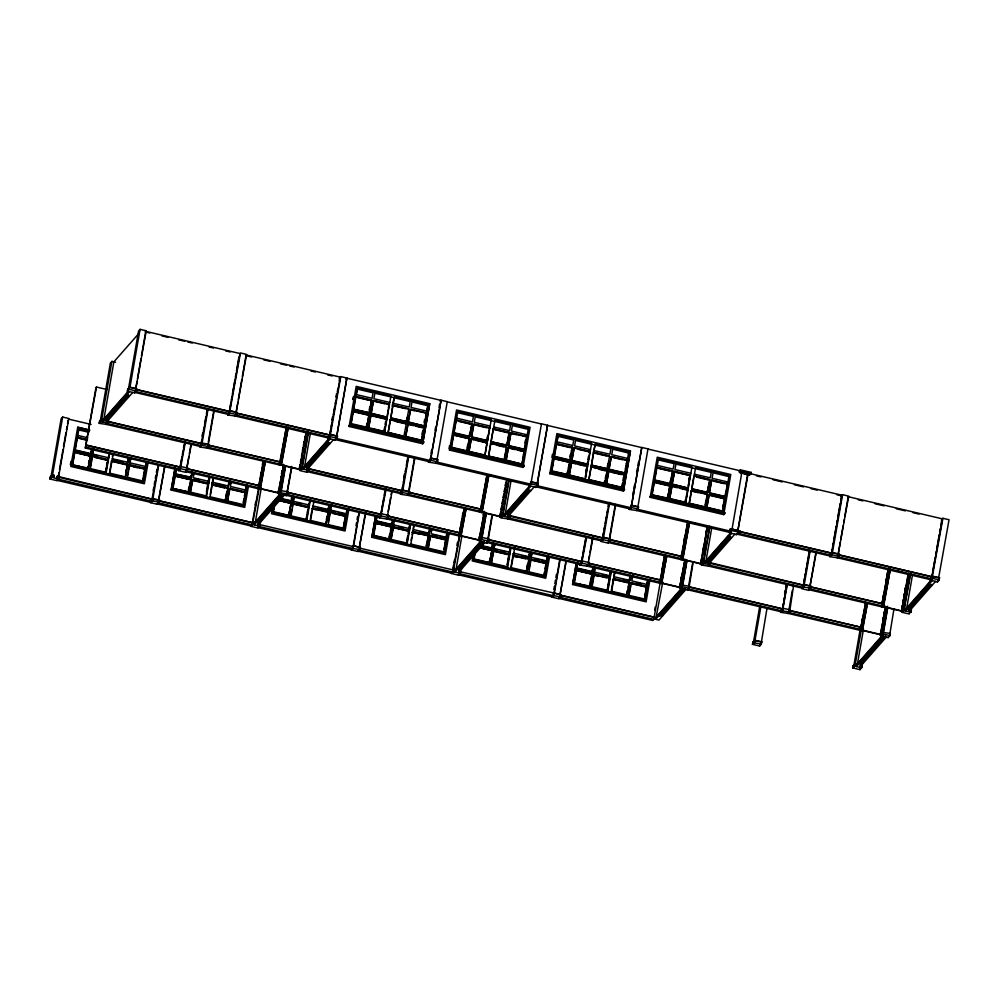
<?xml version="1.0" encoding="UTF-8"?>
<svg xmlns="http://www.w3.org/2000/svg" width="999" height="999" viewBox="0 0 999 999"><rect width="100%" height="100%" fill="white"/><g stroke="black" fill="none" stroke-linecap="round" stroke-linejoin="round"><path stroke-width="1.5" d="M57.143 480.032L57.193 480.719L49.95 479.008L50.325 476.885L51.349 476.461L50.325 476.885M49.95 479.008L50.812 476.323M50.999 476.86L61.139 418.756L62.65 417.045L68.806 418.494L58.292 478.721L56.931 480.294L151.124 502.46L152.497 500.886L158.729 465.122M50.437 478.459L52.098 474.862L54.096 475.337C51.449 478.359 58.591 480.032 57.355 476.098L59.341 476.573L58.978 478.696L58.479 479.245L59.341 476.573L57.218 476.248L56.843 478.371M62.65 417.045L52.51 475.137L51.236 477.547L52.098 474.862L54.096 475.337M53.584 477.609L53.958 475.487M58.454 475.624L58.991 472.564M59.515 469.505L62.987 449.637M63.524 446.578L65.922 432.817M66.458 429.757L66.995 426.698M67.52 423.638L68.057 420.591M70.355 464.547L70.966 461.438M89.723 430.057L77.722 427.235L70.804 466.446L144.343 483.753L148.114 462.587M72.465 463.586L74.201 453.671M74.55 452.122L72.303 464.91L73.027 465.072L72.328 464.885L88.549 468.194L90.772 455.444L74.925 451.71L74.438 452.26L90.297 455.981L88.062 468.743M74.888 450.337L77.11 437.574L87.2 439.96M78.921 428.983L89.073 431.443L78.921 428.983L72.54 465.347L143.144 482.03L109.628 474.138L113.149 454.37M179.52 470.192L85.327 448.027L95.966 387.649L96.503 387.05L107.13 389.548M85.327 448.027L96.503 387.05M87.562 469.305L88.062 466.471M88.561 463.636L89.048 460.801M75.612 450.499L90.734 454.058L91.721 448.401M90.734 454.058L91.821 449.425M90.36 466.346L92.095 456.418L107.942 460.152L105.719 472.902L92.108 469.705M97.665 455.894L92.407 454.657L93.144 450.399M107.692 460.427L108.429 459.602L92.582 455.869L90.36 468.618L106.206 472.352L105.719 472.902M92.407 454.657L93.881 448.426M106.93 424.488L99.201 423.339L99.563 421.216L100.599 420.791L99.563 421.216M99.201 423.339L100.05 420.654M100.237 421.191L110.377 363.087L111.888 361.376L115.584 362.237M99.688 422.789L101.349 419.193L103.334 419.667L102.835 421.94L106.094 422.702L132.767 392.395L129.508 391.633L102.835 421.94M111.888 361.376L101.748 419.468L100.487 421.878L101.349 419.193L103.746 419.942L128.359 391.958M103.746 419.942L113.886 361.838L138.499 333.866M106.094 422.702L106.593 420.429L108.591 420.904L107.73 423.576L108.591 420.904L105.919 420.454L106.718 415.871M207.979 409.465L201.736 445.229L200.574 446.541L106.381 424.363L107.917 420.916L107.417 421.491L201.623 443.656L208.941 444.53L208.079 447.215L208.941 444.53L201.698 442.832L200.836 445.504L207.755 408.491M105.557 471.378L106.081 468.344M106.618 465.322L107.143 462.3M105.719 471.765L107.205 463.261M108.254 458.379L109.241 452.709M106.056 473.239L109.528 453.521M110.065 473.926L109.341 473.763L111.563 461.001L127.41 464.735L125.187 477.485M112.375 456.406L112.862 453.571M129.37 391.783L127.373 391.308L127.747 389.185L128.784 388.761L127.747 389.185M127.373 391.308L128.234 388.623M128.421 389.16L138.561 331.069L140.072 329.345L146.229 330.794L135.739 389.298L229.932 411.463M127.86 390.759L129.52 387.162L136.776 388.873L135.914 391.546M128.409 390.884L129.52 387.162L136.776 388.873L136.276 389.423M140.072 329.345L129.932 387.45L129.033 387.724M136.938 381.805L135.602 389.448L229.795 411.613L240.434 352.959L246.591 354.408L236.089 412.912L330.282 435.102L340.784 376.598L346.94 378.047L336.8 436.138L330.232 434.415L329.108 438.136L234.915 415.946L235.727 415.035L329.92 437.225L329.108 438.136M137.475 378.746L140.946 358.866M141.471 355.819L145.742 331.356L239.935 353.521L229.021 413.461L229.882 410.776L237.125 412.487L236.751 414.61L236.263 415.159L237.125 412.487L229.882 410.776M125.687 472.377L126.186 469.542M127.485 462.1L127.972 459.265M125.687 473.514L126.186 470.679M126.673 467.844L127.909 464.185L112.05 460.452L111.326 461.288L127.173 465.01M127.722 461.825L128.222 458.991M128.471 458.716L127.722 462.962L128.958 458.154M127.909 464.185L125.674 476.935L109.828 473.201L109.341 473.763M127.497 475.087L127.984 472.252M128.484 469.418L128.983 466.583M129.533 463.386L130.519 457.717M144.892 467.682L144.593 469.443L145.567 468.331L129.72 464.61L127.485 477.36L143.344 481.093L142.607 481.918L144.942 467.619M130.769 458.578L130.02 462.837L145.879 466.57L145.392 467.12L146.378 461.451M142.432 481.618L142.957 478.596M143.481 475.574L144.006 472.552M145.642 464.56L146.129 461.725M142.857 481.643L145.08 468.893L129.233 465.159L129.72 464.61M143.144 482.03L146.666 462.25M153.222 490.409L153.746 487.4M154.271 484.39L154.795 481.381M155.32 478.371L155.856 475.362M156.381 472.34L156.905 469.33M158.254 465.684L151.598 501.161L152.447 498.476L159.703 500.187L158.841 502.859M252.859 522.839L158.541 500.774L164.673 465.609M164.897 466.57L158.541 500.774M248.464 486.201L244.705 507.367L171.154 490.059L175.1 467.495M175.187 467.395L171.154 490.059M174.912 475.749L172.565 488.623L187 491.895L172.677 488.499L188.898 491.808L191.121 479.058L175.275 475.324L174.8 475.874L190.647 479.595L191.121 479.058M175.974 469.692L175.237 473.951L191.433 477.285L192.42 471.615M247.277 484.353L243.494 505.644L172.889 488.961L176.373 469.243M179.345 467.944L178.484 470.616L185.727 472.327L186.588 469.642M180.282 466.383L181.893 457.217M182.417 454.158L182.954 451.098M183.491 448.039L184.028 444.98M187.013 470.854L187.874 468.181L180.632 466.471L179.77 469.155L185.09 441.321M180.557 467.307L86.364 445.142L180.682 467.157L185.315 442.295M265.422 461.426L259.94 489.123L185.677 471.64L186.051 469.518M186.85 468.606L259.303 485.651L186.713 468.756L188.848 456.531M189.385 453.471L190.984 444.293M186.713 468.756L191.471 443.743M188.411 490.084L188.911 487.25M190.459 478.396L190.946 475.561M188.786 489.672L189.273 486.838M188.424 492.357L190.759 479.47L174.887 475.774M192.07 472.015L191.084 477.672L177.472 474.475M190.946 492.957L190.222 492.794L192.445 480.032L208.292 483.766L206.069 496.515M193.244 475.437L193.744 472.602M190.222 492.794L192.932 479.483L208.791 483.216L207.804 484.328M193.981 473.464L193.244 477.709L209.091 481.443L208.604 481.993L209.59 476.323M202.198 435.651L202.735 432.592M201.348 442.744L201.885 439.685M202.422 436.625L202.947 433.566M203.484 430.507L204.021 427.447M204.558 424.388L205.881 416.745M206.418 413.686L206.955 410.626M201.736 443.568L107.555 421.328M208.304 442.058L213.649 411.476M208.267 444.555L214.398 409.39M206.443 491.958L208.816 478.346M206.568 492.544L207.068 489.71M207.555 486.875L208.054 484.04L192.208 480.319L192.932 479.483M208.604 480.856L209.103 478.022M206.406 496.853L209.877 477.135M210.19 494.542L211.913 484.615L227.772 488.349L225.537 501.098L226.036 500.549L228.259 487.799L212.412 484.065L211.676 484.902M212.949 483.017L212.225 482.854L212.974 478.596M212.362 484.115L212.675 482.342M226.036 500.549L210.177 496.815L209.977 497.752L213.499 477.984M229.533 410.689L230.869 403.047M231.406 399.987L231.93 396.928M232.467 393.868L234.865 380.119M235.402 377.06L235.939 374.001M236.476 370.941L238.873 357.18M236.226 411.538L237.824 402.36M238.361 399.3L241.833 379.433M242.357 376.373L245.829 356.493M225.299 500.237L226.785 491.745M225.549 499.962L227.035 491.458M228.072 486.575L229.071 480.906M229.558 480.357L228.571 486.026L212.712 482.292L212.225 482.854M237.15 503.833L227.36 501.535L227.847 498.701M228.346 495.866L229.583 488.773L245.429 492.507L243.207 505.257M230.382 484.165L230.881 481.343M227.36 501.535L230.07 488.224L245.916 491.945L246.179 490.234M231.119 482.192L230.382 486.451L246.229 490.184L245.492 491.008L246.241 486.763M243.306 502.21L243.831 499.188M244.368 496.166L245.954 487.087M243.456 502.709L244.193 498.451M244.693 495.616L245.916 491.945M245.742 490.734L246.728 485.064M255.157 504.994L255.682 501.985M258.504 486.563L258.129 488.686L263.636 460.801M260.514 475.674L261.051 472.602M262.312 464.71L262.974 461.563M252.422 524.238L254.42 524.712L254.795 522.589L252.797 522.115L251.935 524.8L263.511 460.951M259.078 488.761L252.735 522.939M284.228 495.317L257.542 525.624L254.283 524.862L254.658 522.739L280.332 493.568M265.284 461.575L260.477 488.511L278.584 492.782L283.654 464.348M252.797 522.115L255.207 522.864L261.338 487.699M359.428 512.375L353.196 548.139L351.81 549.7L257.617 527.534L260.04 523.826L259.191 526.498L260.04 523.826L258.054 523.351M279.57 462.924L279.196 465.047L286.538 426.66M286.401 426.81L279.857 464.285L281.668 464.71M349.063 508.329L345.042 530.993L271.491 513.698L272.64 507.579M273.152 510.839L273.988 506.481L273.264 510.714M310.489 499.25L306.743 520.479L273.227 512.599L274.6 504.982M288.162 427.51L281.506 464.91L299.613 469.168L306.106 431.98M281.006 465.472L288.299 427.36M285.377 465.921L279.87 493.806L278.059 493.381L278.971 488.761M281.431 474.038L282.08 470.904M279.146 488.561L278.359 493.031L260.252 488.773M279.658 485.589L280.182 482.617M280.707 479.645L281.219 476.66M281.743 473.688L282.255 470.716M278.059 493.381L283.529 465.684M280.494 490.646L280.12 492.769L287.862 493.918L288.236 491.795L280.494 490.646L281.393 490.372L285.664 465.909M281.181 486.313L281.706 483.316M282.218 480.319L282.742 477.322M283.142 475.674L283.791 471.328M284.191 469.68L284.84 465.334M285.239 466.071L280.532 493.044L278.721 492.619M287.337 490.846L291.596 466.383M381.393 514.385L287.2 492.22L291.82 467.357M288.261 516.545L288.998 512.3M291.283 499.188L291.783 496.353M288.624 516.133L290.984 503.234L279.458 500.511M291.671 498.751L292.17 495.916M288.848 515.884L291.096 503.109L279.545 500.412M291.421 501.311L292.42 495.641M288.761 515.984L291.458 502.684L279.932 499.975M292.52 496.665L291.77 500.911L280.244 498.201M290.559 516.421L291.795 509.34M292.295 506.505L292.782 503.671L308.641 507.392L306.406 520.154L306.893 519.592L291.046 515.871L293.269 503.109L309.128 506.843L308.391 507.679M293.818 502.072L293.094 501.898L293.831 497.652M293.094 501.898L294.33 497.09M299.375 468.244L299.9 465.272M300.424 462.287L300.936 459.315M301.461 456.343L301.973 453.371M302.497 450.387L303.022 447.415M303.534 444.443L304.058 441.458M299.513 468.094L300.175 464.96M302.372 451.723L303.022 448.601M303.409 445.779L304.071 442.644M304.583 439.672L305.107 436.688M306.418 431.63L299.787 468.981L301.598 469.405L308.266 431.78M329.071 439.21L304.458 467.195L302.048 466.446L301.186 469.118L302.048 466.446L304.046 466.908L303.534 469.18L306.793 469.955L333.466 439.647L330.207 438.873L303.534 469.18M302.235 462.662L302.759 459.665M304.071 452.172L304.595 449.175M305.12 446.178L305.644 443.181M306.169 440.184L306.693 437.187M302.372 462.512L302.897 459.515M304.208 452.023L304.732 449.026M305.257 446.029L305.769 443.032M306.293 440.035L306.818 437.038M308.329 433.079L302.46 466.72L301.561 466.995M304.458 467.195L310.327 433.554M329.283 442.707L307.168 467.832L307.43 463.111M306.793 469.955L307.305 467.682M308.004 469.605L307.143 472.29L299.9 470.591L300.387 470.029M408.678 456.693L402.447 492.457L401.286 493.768L307.093 471.603L309.29 468.144L308.928 470.267L308.441 470.829L309.29 468.144M306.243 518.618L306.78 515.596M307.305 512.562L307.829 509.54M308.366 506.518L308.891 503.484M306.418 519.018L308.142 509.09M308.941 505.631L309.94 499.962M310.277 519.592L311.763 511.088M306.793 520.429L343.918 529.17L310.364 521.328L313.848 501.61M328.946 435.876L328.084 438.561L330.07 439.023M332.068 419.592L332.592 416.533M336.064 396.653L336.601 393.594M330.157 432.779L330.681 429.72M331.218 426.66L331.755 423.601M332.292 420.542L332.817 417.482M333.354 414.435L334.69 406.78M335.227 403.733L335.751 400.674M336.288 397.614L336.825 394.555M337.362 391.496L337.887 388.436M339.223 380.794L339.76 377.734M329.37 437.087L340.297 377.135L246.104 354.97M335.814 439.71L334.915 439.985L336.301 438.424L346.803 378.196L440.996 400.362L430.494 460.589L428.434 462.175L428.921 461.613M336.076 438.673L337.1 438.249L337.475 436.113L330.232 434.415M325.399 525.287L325.886 522.452M326.386 519.617L326.873 516.783M328.172 509.353L328.921 505.094M326.623 519.343L327.123 516.508M328.421 509.065L329.158 504.82M325.886 524.737L328.109 511.975L312.262 508.254L312.749 507.692L328.596 511.426L325.637 525.012M329.408 504.545L328.421 510.214L329.645 505.407M328.184 522.327L329.92 512.412L345.766 516.133L343.544 528.896L344.031 528.334L328.184 524.6L330.407 511.85L346.253 515.584L345.279 516.695L345.629 514.872M335.489 511.875L330.232 510.639L330.969 506.381M330.232 510.639L331.705 504.408M353.034 399.612L353.559 396.603M353.122 399.513L353.646 396.503M349.126 426.473L356.206 386.363L429.745 403.671L422.677 443.781L349.126 426.473L350.212 424.525L423.763 441.833L422.677 443.781M351.173 421.341L351.66 418.506M352.16 415.671L352.897 411.413M351.061 422.602L352.784 412.687M353.396 410.851L369.255 414.573L366.521 427.897L368.881 414.997L353.034 411.263L353.708 409.078L369.555 412.812L371.79 400.05L355.931 396.328L355.307 397.04M355.931 396.328L357.405 388.124L351.061 424.438L421.665 441.108L428.047 404.745L394.443 396.965L392.132 406.118M343.381 527.36L345.592 514.922M343.544 527.747L345.03 519.243M346.079 514.36L347.065 508.703M343.831 529.27L347.352 509.502M366.296 427.023L366.783 424.188M369.318 409.665L369.817 406.83M366.658 426.61L367.182 423.751M369.418 410.689L370.167 406.443M370.654 403.608L371.79 400.05M369.168 413.249L371.403 400.499L355.544 396.765L353.321 409.515L369.555 412.812M371.128 413.511L373.351 400.761L389.198 404.483L386.975 417.245L371.128 413.511L373.601 400.474L389.448 404.208L388.474 405.319M370.829 428.559L384.44 431.768L386.663 419.018L370.816 415.284L368.594 428.034L371.066 415.01L386.913 418.731L386.426 419.293M356.019 525.611L356.543 522.602M357.068 519.592L357.592 516.583M359.215 511.401L352.834 548.538L258.641 526.373M459.79 535.988L453.558 570.029L359.228 548.014L364.835 515.909M365.859 512.3L359.228 548.014M360.027 549.562L360.402 547.44L353.147 545.729L352.297 548.414L360.027 549.562L359.54 550.112L360.402 547.44L353.147 545.729M384.041 430.507L384.565 427.485M385.09 424.463L385.626 421.428M384.44 430.631L385.189 426.373M388.461 407.604L388.961 404.77M402.397 435.989L388.062 432.617L390.284 419.867L406.143 423.601M390.047 420.142L390.534 419.592L406.381 423.314L403.908 436.351L388.311 432.342L388.112 433.279L394.443 396.965M390.484 419.642L390.846 417.819L406.693 421.541L406.206 422.102M371.853 537.312L375.524 516.246L371.853 537.312L445.392 554.62L449.163 533.454M373.376 535.739L374.101 535.914L373.264 535.864L375.599 522.989M376.173 519.78L376.923 515.521M419.33 534.115L412.125 532.417L413.099 531.306L428.946 535.039L426.723 547.789L410.876 544.068L410.676 545.004L444.28 552.784L373.589 536.213L373.738 535.327L389.585 539.06L391.82 526.298L375.961 522.577L374.987 523.688M375.961 522.577L376.273 520.804L392.12 524.525L392.869 520.279M377.06 516.495L373.589 536.213M381.256 512.087L383.666 498.326M384.19 495.267L384.727 492.207M387.724 518.094L388.586 515.409L381.343 513.698L380.482 516.383L385.801 488.548M386.014 489.522L381.343 513.698M388.224 511.401L390.621 497.639M391.158 494.58L391.683 491.52M387.537 515.896L460.015 532.892L387.425 515.984L392.182 490.971M406.456 420.679L406.943 417.844M393.069 405.057L408.916 408.791L406.443 421.828L391.321 418.269M405.482 437.05L408.191 423.738L424.051 427.472L423.551 428.034M408.017 422.527L410.726 409.215L426.585 412.949L427.959 404.845M389.111 537.337L389.598 534.502M391.146 525.636L391.645 522.802M389.473 536.913L389.972 534.078M390.459 531.243L390.959 528.409M391.533 525.199L392.033 522.365M389.111 539.597L391.446 526.723L375.574 523.014L391.333 526.848L391.82 526.298M375.924 521.191L391.783 524.925L392.52 520.666M391.158 538.623L392.894 528.696M390.909 540.034L393.631 526.723L409.478 530.457L408.504 531.568M393.206 525.786L394.93 519.293M401.111 491.52L400.249 494.205L407.992 495.354M403.971 476.76L404.508 473.701M401.286 493.768L402.397 490.059L409.652 491.758L408.791 494.443M402.322 488.436L402.859 485.377M403.396 482.317L404.72 474.675M405.257 471.615L405.794 468.568M406.331 465.509L407.929 456.331M408.466 455.719L401.548 492.732M402.447 490.796L308.266 468.568M409.016 489.285L414.348 458.703M402.397 490.059L408.966 491.783L414.847 458.141M421.965 434.715L422.49 431.68M424.076 422.602L424.6 419.58M421.578 439.36L422.077 436.526M422.565 433.691L423.064 430.869M425.599 416.333L426.585 412.949M421.615 441.158L423.801 427.747L407.954 424.026L405.731 436.775L406.456 436.95M424.001 427.522L426.336 413.224L410.489 409.49L408.266 422.252L424.113 425.974L408.504 421.978M423.089 441.383L429.745 403.671M406.343 543.743L407.654 536.176M408.191 533.154L409.777 524.075M407.018 541.208L406.518 544.043L407.255 543.206L391.396 539.485M407.505 538.374L408.004 535.539M409.303 528.096L410.04 523.851M406.768 543.768L408.991 531.018L393.144 527.285L393.631 526.723M410.289 523.576L409.303 529.245L409.79 528.683L393.931 524.962M407.093 544.093L410.577 524.375M411.126 540.372L411.625 537.537M412.112 534.702L412.612 531.868L428.459 535.601L426.236 548.351M413.161 528.683L413.911 524.425M413.062 531.356L413.411 529.532L429.258 533.266L430.007 529.02M414.198 525.224L410.676 545.004M430.269 460.839L430.581 458.029L437.824 459.727L437.462 461.863L436.426 462.287M431.044 453.359L431.568 450.299M435.04 430.419L435.576 427.36M439.048 407.48L439.572 404.433M429.72 460.714L430.581 458.029L437.824 459.727L437.337 460.289M436.913 460.527L447.29 401.66L441.133 400.212L430.644 458.716M426.236 546.066L426.735 543.231M428.284 534.378L428.771 531.543M426.486 545.791L427.972 537.287M429.021 531.268L428.521 534.103L429.258 533.266M429.757 528.159L428.771 533.828L419.692 531.693M428.771 548.951L428.047 548.776L430.269 536.026L446.128 539.747L443.893 552.509M431.081 531.418L431.568 528.583M428.047 548.776L430.756 535.464L446.615 539.198L445.629 540.309M431.818 529.445L431.068 533.691L446.915 537.425L446.565 539.248M449.013 448.701L449.538 445.691M449.488 450.087L456.555 409.977L530.094 427.285L523.026 467.395L449.488 450.087L451.186 448.289M450.574 448.139L450.412 449.026L523.963 466.333L524.113 465.447L450.574 448.139L449.637 449.2M488.548 456.793L494.892 420.479L528.396 428.359L521.977 464.772L451.024 447.789L453.384 434.877L469.243 438.611L467.008 451.361M453.921 431.718L454.67 427.46M455.157 424.625L456.293 419.942L472.14 423.663L469.28 437.137M522.015 464.722L451.373 448.101L457.754 411.738L491.271 419.63L484.89 455.994M444.006 549.462L445.591 540.384M446.116 537.35L446.64 534.328M444.393 548.526L445.879 540.034M446.441 536.838L446.928 534.003M440.384 536.55L446.428 537.974L447.427 532.317M447.714 533.116L444.23 552.834L444.38 551.947L428.534 548.214M467.145 447.802L467.632 444.967M469.18 436.113L469.68 433.279M466.883 451.511L469.605 438.199L453.758 434.465L453.259 435.027L469.105 438.761M469.53 435.726L470.017 432.892M469.605 438.199L467.382 450.949L451.523 447.215L451.024 447.789M468.943 451.648L471.166 438.898L487.025 442.632L484.79 455.382L468.943 451.648L471.416 438.623L487.262 442.345L486.288 443.456L486.6 441.695M472.202 437.3L487.325 440.859L489.56 428.096L473.701 424.375L471.478 437.125L473.951 424.1L489.797 427.822L489.31 428.384M452.959 568.806L453.471 565.222M454.008 562.774L454.533 559.765M456.943 545.354L457.48 542.295M459.203 533.791L458.841 535.926L464.348 508.029M460.152 528.421L460.801 525.274M461.188 522.427L461.85 519.28M462.237 516.433L462.899 513.286M453.134 571.465L455.132 571.94L455.494 569.817L453.509 569.343L452.647 572.027L459.29 536.55M464.21 508.179L459.503 535.164L461.313 535.589M484.927 542.544L458.254 572.864L454.995 572.09L455.369 569.967M465.996 508.803L461.176 535.739L479.295 540.009L484.365 511.575M461.451 535.439L387.175 517.957L386.376 518.868L460.651 536.351L466.121 508.653M453.509 569.343L455.919 570.092L461.788 536.463M560.152 559.577L553.908 595.342L552.522 596.927L458.329 574.762L460.751 571.053L459.89 573.726L460.751 571.053L458.753 570.579M487.025 438.998L487.562 435.964M487.337 439.722L488.074 435.464M488.424 456.231L490.646 443.481L506.493 447.215L504.27 459.965L489.148 456.406M490.959 441.708L493.181 428.958L509.028 432.679L506.805 445.442L490.959 441.708L507.042 445.154L509.278 432.405L493.419 428.671L492.932 429.233L508.778 432.967L509.278 432.405M480.819 507.629L479.907 512.275L486.975 475.387M486.85 475.549L480.569 511.513L482.38 511.938M549.512 557.067L545.741 578.234L472.202 560.926L473.601 553.296M474.113 556.643L474.85 552.397M473.951 557.966L474.962 552.272M548.326 555.219L544.542 576.498L473.938 559.827L475.299 552.21M481.718 512.699L489.011 474.587M479.283 537.637L479.932 534.502M483.179 515.309L483.828 512.187M479.595 537.287L480.107 534.303M483.491 514.96L484.003 511.988M479.57 539.697L481.381 540.122L480.569 541.033L478.758 540.609L484.503 511.426M582.105 561.613L487.899 539.448L488.936 539.023L488.074 541.708L488.936 539.023L481.693 537.312L480.831 539.997L485.951 513.299M482.017 533.391L482.542 530.394M482.929 527.547L483.591 524.4M483.978 521.553L484.627 518.406M485.027 515.559L485.676 512.412M481.643 538.623L486.088 513.149M481.206 537.874L482.105 537.599L486.376 513.136M487.649 540.484L486.788 543.169L479.545 541.458L480.032 540.909M488.036 538.074L491.77 516.67M488.261 539.048L492.532 514.585M506.568 443.444L506.068 446.266L507.042 445.154M504.52 457.405L505.007 454.57M504.27 459.965L506.743 446.928L490.884 443.206L490.397 443.756M506.081 460.389L508.304 447.639L524.15 451.361L521.928 464.123L506.081 460.389L508.553 447.352L524.4 451.086L523.414 454.483M508.366 446.141L511.088 432.829L526.935 436.563L526.448 437.112M489.21 562.362L489.71 559.527M491.995 546.428L492.495 543.593M489.335 563.361L492.17 549.912L480.644 547.202M493.119 542.869L492.132 548.538L483.054 546.403M473.726 559.353L489.572 563.086L492.17 549.912M491.883 548.813L493.219 543.893M494.043 547.714L494.792 543.456M491.021 563.923L493.981 550.337L509.827 554.07L509.103 554.907M493.806 549.125L495.029 544.318M501.773 517.232L499.825 516.958L500.611 512.499M501.123 509.527L501.648 506.543M502.16 503.571L502.684 500.599M503.209 497.614L503.721 494.642M504.245 491.67L504.757 488.686M505.282 485.714L505.806 482.742M499.962 516.808L500.736 512.35M501.261 509.365L501.91 506.243M502.297 503.421L502.959 500.287M503.334 497.465L503.996 494.33M504.37 491.52L505.032 488.386M505.419 485.564L506.068 482.43M506.818 479.208L500.324 516.408L482.205 512.137L488.873 474.75L488.336 475.349M507.117 478.858L500.499 516.208L502.31 516.633L508.716 480.507M526.698 489.935L505.157 514.423L502.759 513.673L501.898 516.346L502.759 513.673L504.745 514.135L504.245 516.421L507.504 517.182L534.178 486.875L530.919 486.101L504.245 516.421M502.947 509.89L503.471 506.893M503.996 503.896L504.52 500.899M506.868 487.412L507.392 484.415M503.084 509.74L503.608 506.743M504.133 503.746L504.645 500.749M505.956 493.256L506.481 490.259M507.005 487.262L507.529 484.265M509.04 480.307L503.171 513.948L502.272 514.223M505.157 514.423L511.026 480.781M507.504 517.182L508.004 514.91L510.002 515.372L509.14 518.056L510.002 515.372L507.33 514.935L508.129 510.339M609.652 502.41L603.134 539.71L601.985 541.021L507.804 518.843L509.328 515.397L603.159 537.974M524.962 443.194L525.486 440.172M524.463 448.451L524.962 445.616M525.462 442.782L525.949 439.947M507.217 564.335L508.803 555.257M509.328 552.235L509.865 549.2M507.367 564.822L508.853 556.318M509.403 553.134L509.902 550.299M507.117 567.382L509.34 554.632L493.494 550.899L491.271 563.648L491.995 563.823M510.389 548.601L509.652 552.859L510.139 552.297L494.293 548.576M507.492 567.657L510.926 547.989M510.988 566.82L512.712 556.893M514.81 547.327L511.026 568.618L544.63 576.398M530.619 484.453L530.931 481.643L538.186 483.341L537.812 485.477L536.775 485.901M531.106 482.692L541.483 423.826L547.652 425.274L537.15 483.778M536.525 486.938L535.626 487.212L537 485.651L547.514 425.424L641.708 447.589L631.455 506.306M526.098 572.514L527.584 564.023M529.133 555.157L529.62 552.322M526.348 572.24L526.835 569.405M527.335 566.57L527.834 563.736M529.37 554.882L529.87 552.047M529.12 557.442L530.107 551.773M527.072 571.403L529.308 558.653L513.449 554.92L512.962 555.481L528.808 559.215L526.585 571.965L527.072 571.403L511.226 567.682M530.357 552.634L529.607 556.88L513.761 553.159L513.024 553.983M528.896 569.555L530.631 559.64L546.478 563.361L544.255 576.123L544.742 575.561L528.883 571.828L531.118 559.078L546.965 562.812L545.991 563.923M531.68 553.608L530.931 557.867L532.167 553.059M551.898 457.38L552.422 454.37M549.987 472.814L550.924 471.753L624.462 489.06L624.313 489.947L623.376 491.008L549.837 473.701L556.905 433.591L630.444 450.899L623.888 488.511M549.837 473.701L550.924 471.753M551.873 468.568L553.608 458.641L569.455 462.375L569.954 461.813L554.108 458.079L554.42 456.306L570.267 460.039L572.489 447.277L556.643 443.556L556.006 444.268L570.417 447.664M552.01 468.419L553.746 458.491L569.592 462.225L567.232 475.124M554.757 456.918L554.033 456.743L556.256 443.993L572.102 447.727L569.88 460.477M556.643 443.556L558.104 435.352L591.62 443.244L585.277 479.557M558.104 435.352L551.773 471.665L622.414 488.286L551.773 471.665L551.885 470.829L567.732 474.562L569.954 461.813M544.093 574.587L544.617 571.565M545.142 568.531L547.265 556.431M544.255 574.974L544.742 572.14M545.242 569.318L545.741 566.483M546.028 563.873L547.277 561.038L531.418 557.305M547.777 555.931L546.79 561.6L542.245 560.526M566.995 474.25L567.494 471.416M570.029 456.893L570.529 454.058M567.37 473.838L567.882 470.979M568.356 468.169L568.868 465.309M570.379 456.506L570.866 453.671M571.366 450.836L572.489 447.277M572.552 460.914L571.828 460.739L574.063 447.989L589.909 451.723L587.687 464.473L574.075 461.263M569.055 475.549L571.765 462.237L587.612 465.959L587.125 466.521M571.828 460.739L574.3 447.714L590.147 451.436L589.173 452.547M553.833 589.398L554.358 586.388M554.882 583.379L555.407 580.369M555.931 577.36L556.455 574.35M553.384 593.493L553.009 595.616L560.751 596.765L561.113 594.642L459.59 571.628M559.915 558.628L553.546 595.766L459.353 573.601M654.27 617.245L559.952 595.217L565.559 563.111M566.308 561.026L559.952 595.217M585.801 471.69L586.326 468.656M586.85 465.634L587.387 462.612M587.912 459.577L588.436 456.555M585.402 476.436L585.889 473.601M586.388 470.766L586.888 467.932M585.152 478.996L587.375 466.246L571.528 462.512L569.293 475.262L585.152 478.996L569.542 474.987M589.023 478.434L590.746 468.506M604.87 481.019L604.37 483.853L604.87 483.304L589.01 479.57L588.811 480.507L595.242 444.093L628.758 451.985L622.377 488.336L624.512 474.975L608.653 471.253L606.43 484.003L608.903 470.979L624.75 474.7L627.047 460.452L611.188 456.73L608.965 469.48L624.812 473.214M591.196 466.87L591.545 465.047L607.404 468.781L591.308 465.322L593.531 452.572L609.378 456.293M593.281 452.847L595.192 444.143M650.049 579.245L646.116 601.823L572.564 584.515L576.248 563.448M576.336 563.349L572.564 584.515M573.975 583.066L576.323 570.192L592.17 573.926L589.835 586.8L576.223 583.603M576.898 566.982L577.385 564.148M648.426 580.319L644.904 600.087L574.3 583.416L578.046 562.187M581.293 562.524L580.931 564.647L486.738 542.482M581.967 559.315L582.504 556.256M583.029 553.196L585.439 539.435M588.436 565.322L589.285 562.637L582.042 560.926L581.181 563.611L586.238 537.3M487.774 539.597L581.967 561.763L586.725 536.75M588.923 558.628L589.46 555.569M589.997 552.509L592.657 537.225M589.635 563.573L660.714 580.119L588.261 563.061L592.882 538.199M603.883 484.415L604.383 481.58M605.369 478.184L605.856 475.349M607.404 466.496L607.904 463.661M606.843 470.829L591.246 466.82L607.092 470.541L604.62 483.578L591.008 480.369M607.155 469.055L609.627 456.019L593.781 452.297M608.965 469.48L611.438 456.443L627.285 460.177L626.298 463.573M590.072 583.116L590.571 580.282M592.107 571.428L592.607 568.593M591.183 578.446L591.67 575.611M592.257 572.402L592.744 569.567M592.494 572.127L593.481 566.458M589.835 586.8L592.532 573.501L576.685 569.78L576.073 570.466L590.484 573.863M593.581 567.482L592.844 571.728L576.997 568.006M591.883 585.826L593.606 575.899M594.655 569.88L594.168 572.714L594.892 572.889M609.215 578.771L610.202 577.659L594.343 573.926L592.12 586.688L607.966 590.409L606.992 591.52M593.918 572.989L595.392 567.907M609.053 540.471L608.191 543.156L600.948 541.446L601.81 538.761M603.034 535.664L603.558 532.604M604.095 529.557L604.632 526.498M605.169 523.439L606.505 515.796M607.03 512.737L607.567 509.677M608.104 506.618L608.628 503.558M609.165 502.959L602.235 539.984M615.322 504.42L609.178 539.585L681.768 556.48L609.315 539.435M601.435 540.896L603.096 537.3L609.665 539.023L615.534 505.394M609.49 541.683L610.352 539.01L603.096 537.3M621.878 486.476L622.402 483.454M622.939 480.419L623.463 477.397M622.29 486.6L622.777 483.766M625.312 469.23L625.811 466.396M627.247 460.227L627.597 458.404L611.75 454.682L612.699 449.188L628.508 452.972L628.758 451.985M623.376 491.008L624.462 489.06M623.801 488.611L630.444 450.899M606.793 592.457L609.427 577.335M609.964 574.3L610.489 571.278M607.242 591.246L607.729 588.411M608.229 585.576L609.465 578.496M610.264 573.888L610.764 571.053M610.014 576.448L611.001 570.779M607.854 591.246L611.288 571.578M613.886 575.886L614.622 571.628M612.887 579.57L613.823 578.508L629.67 582.242L627.447 594.992L611.588 591.271L611.388 592.207L644.992 599.987L645.054 599.2M613.773 578.558L614.123 576.748L629.982 580.469L630.719 576.223M614.909 572.439L611.488 592.107M630.968 508.066L631.281 505.257L638.523 506.955L638.161 509.078L637.125 509.515M632.817 494.468L633.341 491.408M633.878 488.349L634.415 485.289M636.813 471.528L637.35 468.469M637.886 465.422L638.411 462.362M630.419 507.929L631.281 505.257L638.523 506.955L638.036 507.517M637.849 506.98L647.989 448.888L641.833 447.44L631.343 505.931M626.96 593.269L627.459 590.434M628.995 581.58L629.745 577.335M627.21 592.994L627.697 590.159M628.196 587.325L628.683 584.49M629.245 581.306L629.745 578.471M626.96 595.554L629.183 582.804L613.324 579.07L611.101 591.82L611.588 591.271M623.438 579.607L629.495 581.031L630.481 575.362M630.494 586.063L628.771 595.978L631.48 582.667L647.327 586.401L647.639 584.627L631.793 580.894L632.779 575.224M631.793 578.621L632.292 575.786M650.187 497.315L657.255 457.205L730.793 474.513L723.726 514.622L650.187 497.315L651.885 495.504M651.273 495.367L651.111 496.253L724.662 513.561L724.812 512.674L651.273 495.367L650.337 496.428M651.723 495.017L654.083 482.105L669.942 485.839L667.707 498.588L654.095 495.392M654.869 477.522L656.605 467.607L672.452 471.341L670.229 484.09L655.094 480.531M652.072 495.329L722.764 511.9L652.072 495.329L658.453 458.966L691.97 466.858L685.626 503.159M644.979 595.154L646.553 586.575M646.828 584.552L647.364 581.53M645.117 595.741L646.603 587.237L630.744 583.503L631.48 582.667M647.152 584.04L647.652 581.206M647.152 585.189L648.139 579.52M667.095 499.288L667.594 496.453M669.879 483.341L670.379 480.507M667.582 498.738L669.805 485.989L653.846 482.38L654.457 481.693L670.304 485.414L667.469 498.863M670.229 484.09L672.839 470.891L656.992 467.17M669.892 497.465L671.628 487.537M672.115 485.851L687.724 489.847L685.489 502.609L669.642 498.876L672.115 485.851L687.961 489.572L686.987 490.684L687.3 488.911M671.94 484.627L674.65 471.316L690.496 475.049L690.009 475.611M654.72 609.977L655.244 606.967M660.464 578.496L659.54 583.154L665.047 555.257M661.9 569.655L662.549 566.508M662.949 563.661L663.598 560.514M663.985 557.667L664.647 554.52M654.145 617.382L664.922 555.419M653.908 619.355L559.715 597.19L558.691 598.351L652.884 620.516L653.908 619.355L654.283 617.232L560.089 595.067M685.639 589.772L658.965 620.092L655.706 619.318L656.068 617.245L681.743 588.024M666.695 556.031L661.887 582.979L679.994 587.237L684.939 558.965M662.15 582.667L587.887 565.184L587.087 566.096L661.35 583.578L666.832 555.881M656.131 617.207L662.762 582.155M659.065 616.308L659.69 613.161M662.886 613.973L661.063 615.933L685.002 588.798M684.827 502.859L685.351 499.837M688.786 480.169L689.31 477.147M685.739 500.049L685.252 502.884L685.739 502.335L669.892 498.601M686.238 497.215L686.738 494.38M688.274 485.526L688.773 482.692M689.273 479.857L689.76 477.023M674.65 471.316L672.177 484.353L688.024 488.086L690.259 475.324L674.163 471.878M691.895 487.512L693.631 477.597M681.518 554.87L680.606 559.515L687.674 522.639M684.053 540.359L684.59 537.287M687.811 521.291L681.268 558.766L683.079 559.19M689.572 521.99L682.904 559.39L701.023 563.648L707.504 526.448M683.216 559.04L608.94 541.558L608.141 542.469L682.417 559.939L689.71 521.84M681.031 578.908L681.68 575.786M680.294 584.515L680.819 581.543M681.33 578.558L681.855 575.586M680.269 586.925L682.08 587.35L681.281 588.261L679.47 587.837L684.939 560.152M682.329 582.267L681.543 587.225L686.663 560.526M682.717 580.619L683.378 576.273M683.766 574.625L684.415 570.279M684.814 568.631L685.339 565.634M685.863 562.637L686.388 559.64M682.342 585.851L686.788 560.377M693.231 561.813L688.786 588.935L689.647 586.251L681.905 585.102L682.804 584.827L687.075 560.364M688.748 585.302L692.482 563.898M706.768 493.494L707.267 490.659M705.219 504.632L705.706 501.798M707.754 490.109L707.255 492.944L709.977 479.632L694.118 475.899L709.727 479.907L707.504 492.669L692.382 489.11M708.241 487.275L708.741 484.44M703.458 506.83L689.11 503.459L691.345 490.709L707.192 494.43L705.207 506.905L707.442 494.155L691.583 490.434L691.096 490.984L698.301 492.682M706.78 507.617L709.003 494.867L724.849 498.588L722.627 511.351L706.78 507.617L709.253 494.58L725.099 498.314L724.125 499.425M710.039 493.256L725.162 496.815L727.384 484.065L711.538 480.332L709.315 493.094L711.788 480.057L727.634 483.791L727.147 484.34M700.524 564.21L701.323 563.299L703.134 563.723L702.334 564.635L700.524 564.21L701.56 558.254M702.085 555.282L702.609 552.297M703.121 549.325L703.646 546.353M705.981 532.966L706.493 529.982M701.435 559.59L700.661 564.06L702.472 564.485M702.996 550.661L703.658 547.527M704.17 544.555L704.695 541.583M705.207 538.611L705.731 535.626M706.118 532.804L706.768 529.682M707.679 526.248L701.198 563.448L703.009 563.873L709.677 526.248M728.421 536.013L705.856 561.663L703.458 560.914L702.597 563.598L703.458 560.914L705.444 561.388L704.944 563.661L708.204 564.423L734.877 534.115L731.618 533.354L704.944 563.661M704.695 551.148L705.219 548.151M705.744 545.154L706.256 542.145M704.819 550.986L705.344 547.989M705.868 544.992L706.393 541.995M709.74 527.559L703.858 561.188L702.959 561.475M705.856 561.663L711.725 528.021M708.204 564.423L708.703 562.15L710.701 562.624L709.839 565.297L710.701 562.624L708.029 562.175L708.566 559.115M810.089 551.173L803.845 586.937L802.697 588.249L708.491 566.083L710.027 562.637L803.858 585.214M722.752 507.067L723.276 504.033M723.126 507.367L723.626 504.532M724.113 501.698L724.612 498.876M725.162 495.679L725.661 492.844M722.677 512L729.095 475.586L695.591 467.707L689.248 504.02M728.958 531.143L730.881 528.858L740.946 531.58L739.834 533.703L740.946 531.58L730.082 529.02L728.958 531.143L731.318 531.693L730.519 532.604L636.326 510.427L637.35 509.253L731.543 531.418L730.519 532.592M740.409 469.855L739.285 471.978L740.409 469.855L751.273 472.415L750.162 474.537L747.552 475.399L748.663 474.513M731.218 529.083L739.372 531.006M741.096 472.465L749.25 474.375L741.096 472.465L740.496 473.139M731.618 528.995L738.86 530.706M738.885 530.594L737.911 530.669L747.914 475L741.42 472.802L740.921 473.464M732.105 528.808L741.795 472.702M737.712 531.168L747.589 474.6M748.426 475.012L749.287 474.163M750.162 474.537L751.273 472.415M752.422 644.33L753.283 641.658L753.458 643.905L752.422 644.33L759.665 646.041L760.526 643.356M752.909 643.781L753.283 641.658M752.796 642.207L753.471 642.182L759.877 605.494M760.951 644.58L761.812 641.895L754.57 640.184L754.257 642.994L754.083 640.746L761.812 641.895L760.152 645.479M753.458 643.905L754.607 642.594L760.851 606.83M759.665 646.041L760.039 643.918M767.007 608.279L761.325 642.444M781.468 609.627L780.606 612.312L788.336 613.461M784.59 593.344L785.114 590.284M785.651 587.225L786.188 584.165M782.005 609.752L781.63 611.875L687.437 589.71M782.667 606.543L783.204 603.483M783.74 600.424L784.277 597.365M784.802 594.318L785.339 591.258M785.876 588.199L786.413 585.139M780.606 612.312L782.429 610.976L786.937 584.527M688.611 586.675L782.804 608.841L787.437 583.978M788.835 610.439L792.294 590.571M793.593 585.426L789.622 611.987L789.135 612.549L789.997 609.865L782.754 608.166L781.892 610.839L789.622 611.987M803.733 582.917L805.331 573.738M805.868 570.679L806.393 567.619M806.93 564.56L809.327 550.811M809.864 550.199L802.946 587.212L803.808 584.527L811.051 586.238L810.189 588.911M890.146 570.554L883.116 607.167L808.853 589.697L809.215 587.574M816.021 551.648L809.889 586.813L816.245 552.622M809.764 587.699L808.903 590.384L801.66 588.673L802.147 588.124M810.014 586.713L882.479 603.708L811.4 587.162M830.206 554.52L829.844 556.643L837.574 557.792M830.693 553.97L829.844 556.643L831.668 555.307L737.474 533.141L736.325 534.453L737.225 534.178M831.643 552.41L832.179 549.35M832.704 546.303L833.241 543.244M833.778 540.184L836.175 526.423M836.712 523.364L837.249 520.304M837.774 517.245L840.184 503.484M840.721 500.424L841.245 497.377M838.373 556.893L839.235 554.208L831.992 552.497L831.131 555.182L842.045 495.242L749.375 473.426M838.748 554.757L839.235 554.208L832.404 552.784L842.544 494.68L848.7 496.128L838.074 554.782L932.267 576.947L942.894 518.294L949.05 519.742L938.561 578.246L939.584 577.822L931.855 576.673M838.074 554.782L840.209 542.557M840.733 539.497L843.144 525.736M843.668 522.677L844.205 519.617M844.742 516.558L848.213 496.69L942.407 518.856L931.48 578.796M860.876 666.97L860.014 669.655L852.771 667.944L853.146 665.821L854.182 665.396L853.146 665.821M852.771 667.944L853.633 665.272M853.82 665.796L860.226 629.108M853.808 667.519L854.919 663.798L856.917 664.273L856.543 666.395L854.557 665.933L853.258 667.394M861.425 624.238L860.251 630.381L865.758 602.497M861.825 621.39L862.474 618.231M854.557 665.933L854.919 663.798L857.329 664.547L863.461 629.382M865.621 602.647L860.913 629.62L862.724 630.044M861.2 630.444L855.331 664.085L854.432 664.36M886.338 637.012L859.677 667.32L856.405 666.545L856.917 664.273M867.407 603.271L862.587 630.207L880.706 634.465L885.638 606.193M862.861 629.894L788.598 612.424L787.799 613.324L862.062 630.806L867.532 603.109M859.764 663.536L860.339 660.376L881.443 636.4M860.014 669.655L860.389 667.532M860.514 669.105L862.174 665.509L861.8 667.632L860.763 668.056M863.586 661.201L860.876 664.173L885.713 636.026M882.342 601.398L881.305 606.743L888.648 568.369M882.879 598.326L883.416 595.254M885.826 581.443L886.275 578.271M886.9 575.299L887.437 572.227M888.511 568.518L881.967 605.993L883.79 606.418M890.271 569.218L883.615 606.618L901.722 610.876L908.216 573.676M882.779 620.192L883.428 617.057M883.815 614.235L884.327 611.263M883.079 619.842L883.603 616.858M880.981 634.153L882.791 634.59L881.992 635.489L880.181 635.064L885.651 607.38M883.166 629.345L882.242 634.452L887.624 606.256M883.553 626.498L884.215 623.351M884.602 620.504L885.264 617.357M885.651 614.51L886.3 611.363M883.054 633.091L887.499 607.604M888.148 636.937L888.198 637.624L889.984 635.601L890.346 633.478L882.616 632.33L883.516 632.055L887.786 607.592M893.943 609.04L889.859 634.04M901.747 608.466L902.272 605.481M902.796 602.509L903.308 599.537M903.833 596.553L904.345 593.581M904.869 590.609L905.381 587.624M901.885 608.304L902.547 605.182M902.921 602.36L903.583 599.225M903.958 596.403L904.619 593.269M905.007 590.459L905.656 587.325M908.528 573.326L901.897 610.676L903.708 611.101M904.095 605.869L903.296 610.826L904.157 608.141L906.155 608.616L905.643 610.889L908.903 611.663L935.576 581.343L932.317 580.581L905.643 610.889M907.492 586.388L908.016 583.379M908.541 580.382L909.065 577.385M910.713 573.264L904.22 608.828L904.22 605.719M906.58 592.22L907.104 589.223M907.629 586.226L908.141 583.229M908.665 580.232L909.19 577.235M903.97 609.602L910.389 573.488M903.67 608.703L906.568 608.891L912.437 575.262M910.002 612.399L911.038 611.975L911.4 609.852L908.74 609.402L909.265 606.343M908.903 611.663L909.415 609.378L911.4 609.852L910.551 612.524M902.497 611.738L902.01 612.287L909.252 613.998L910.726 609.877M929.12 582.554L931.855 579.482M931.056 577.584L930.194 580.257L932.179 580.731M838.198 554.632L932.392 576.798L932.03 578.921L837.836 556.755L837.025 557.667L931.23 579.832L932.267 574.5M932.791 571.44L935.201 557.679M935.726 554.62L936.263 551.56M936.8 548.513L939.197 534.752M939.734 531.693L940.271 528.633M940.796 525.574L941.87 519.455M937.811 579.845L937.437 581.967L935.451 581.493M937.387 581.281L937.437 581.967L938.723 580.506L939.097 578.371M938.723 580.506L939.584 577.822L932.342 576.111M145.742 331.356L145.217 331.955L149.775 333.029M77.722 427.235L89.635 430.157M76.861 437.862L77.46 437.187L87.537 439.56M50.986 478.583L51.786 477.672M100.225 422.914L101.024 422.003M103.209 419.817L128.097 391.521M105.919 420.454L128.484 394.805M106.468 420.579L128.571 395.454M58.666 476.585L152.51 499.175L159.703 500.187L159.203 500.736M132.63 392.545L135.115 392.457M90.772 455.444L90.16 456.131L78.634 453.421M91.846 456.705L92.582 455.869M87.937 468.893L88.549 468.194M112.325 458.728L128.209 462.412M200.037 446.416L199.55 446.978L207.28 448.126M235.464 416.071L227.735 414.922L228.222 414.373M187.387 468.731L187.874 468.181L187.2 468.206M185.677 471.64L186.476 470.729L260.739 488.211M190.846 477.959L191.433 477.285M227.522 488.623L228.259 487.799M229.333 489.06L230.07 488.224M339.273 378.309L340.784 376.598M345.916 379.208L346.803 378.196M279.32 493.681L278.833 494.23L286.576 495.379M353.072 409.79L353.708 409.078M300.936 470.154L301.735 469.255L299.925 468.818L299.126 469.73L301.061 470.005M303.908 467.057L329.695 437.762M255.207 522.864L280.856 493.718M254.283 524.862L280.956 494.555M258.404 522.215L283.029 494.23M306.631 467.694L328.172 443.219M282.58 495.479L257.917 523.563L257.542 525.624L257.917 523.563L259.365 523.851M308.616 468.169L308.129 468.731L402.322 490.896L402.809 490.334M336.988 436.675L337.475 436.113L336.8 436.138M287.862 493.918L287.375 494.48L288.236 491.795L287.55 491.82M350.212 424.525L349.288 425.586L349.987 425.624M290.846 503.384L291.458 502.684M369.255 414.573L368.643 415.272L352.784 411.538M293.269 503.109L292.545 503.946L306.955 507.342M370.08 416.121L371.066 415.01M394.368 397.627L374.862 393.219L373.901 398.713L389.76 402.435M393.331 403.346L409.228 407.018L410.189 401.536L394.343 397.802M308.703 505.906L309.428 505.069L293.581 501.336M386.975 417.245L371.366 413.236M313.012 505.969L328.908 509.652M390.846 417.819L392.819 405.344L408.678 409.066M384.203 432.043L384.69 431.493L368.831 427.759M384.578 432.317L390.909 396.016L357.355 388.174M310.027 521.003L310.527 520.454L326.373 524.175M327.859 512.262L328.596 511.426M406.381 423.314L405.894 423.876L395.804 421.503M408.191 423.738L407.704 424.3L413.474 425.649M427.809 405.731L412 401.96L411.039 407.442L426.885 411.176M440.109 401.373L440.996 400.362M346.528 513.861L330.719 510.077M421.778 440.272L405.969 436.501M422.914 442.794L423.763 441.833M353.072 546.565L258.878 524.4M386.925 518.993L379.195 517.844L379.682 517.295M388.099 515.959L388.586 515.409L387.912 515.434M409.165 492.32L409.652 491.758L408.966 491.783M436.163 463.324L428.434 462.175M471.503 424.388L472.14 423.663M471.416 438.623L470.929 439.173L473.813 439.847M493.693 426.96L509.577 430.631L510.539 425.149L475.212 416.833L474.263 422.327L490.109 426.049M487.087 441.133L487.574 440.584L471.728 436.85M484.065 456.218L485.039 455.107L469.193 451.373M410.139 544.892L410.876 544.068M488.623 456.006L504.507 459.69M511.088 432.829L510.589 433.391L516.358 434.74M428.221 535.876L428.946 535.039M430.756 535.464L430.032 536.301L444.443 539.685M528.159 429.345L512.35 425.574L511.388 431.056L527.197 434.84M524.225 449.875L524.712 449.313L508.853 445.591M546.628 426.436L547.514 425.424M521.928 464.123L506.318 460.114M523.176 466.508L524.113 465.447M523.026 467.395L523.963 466.333M499.825 516.958L500.624 516.058L502.435 516.483L501.635 517.382M530.444 482.192L538.186 483.341L537.699 483.903M501.098 517.257L500.611 517.819L508.341 518.968M529.283 485.227L528.783 485.789L530.781 486.251M455.357 570.017L481.031 540.796M504.62 514.285L530.382 485.039M455.919 570.092L481.555 540.946M454.995 572.09L481.668 541.783M459.115 569.442L483.728 541.458M507.33 514.935L528.871 490.447M458.616 570.791L484.29 541.57M507.879 515.059L529.982 489.935M458.678 574.363L458.603 575.199L451.361 573.488L452.385 573.064M550.511 472.814L551.361 471.853M552.11 471.565L567.732 474.562M493.007 551.448L493.981 550.337M594.043 450.574L609.939 454.245L610.889 448.763L575.574 440.447L574.612 445.941L590.459 449.662M586.95 465.309L587.924 464.198L572.077 460.464M528.571 559.49L529.308 558.653M531.118 559.078L530.382 559.915L544.792 563.299M623.975 474.875L625.062 472.927L609.215 469.205M622.04 488.012L622.527 487.45L606.68 483.728M553.783 593.793L554.283 593.219L561.113 594.642L560.252 597.327L560.751 596.765M587.624 566.233L579.895 565.072L580.382 564.522M636.863 510.551L629.133 509.403L629.62 508.841M588.798 563.186L589.285 562.637L588.611 562.662M609.852 539.56L610.352 539.01L609.665 539.023M574.088 582.941L590.309 586.263M672.202 471.615L672.839 470.891M651.698 495.467L650.424 496.328M592.532 573.501L592.057 574.05L576.211 570.317M669.692 486.113L670.304 485.414M594.343 573.926L593.856 574.487L609.702 578.221L607.479 590.971L601.435 589.547M694.392 474.188L710.277 477.859L711.238 472.365L675.911 464.06L674.962 469.555L690.809 473.276M688.024 488.086L672.427 484.078M691.857 488.711L707.742 492.382M688.873 503.733L689.36 503.184L705.207 506.905M628.933 583.079L629.67 582.242M709.253 494.58L708.753 495.142L723.164 498.526M728.858 476.573L713.049 472.802L712.087 478.284L727.946 482.017L727.01 483.079M739.472 470.916L751.086 473.476L749.849 474.138L740.796 472.015L740.084 472.814L741.133 472.24M740.709 473.301L741.27 472.577L748.975 474.388L748.164 475.174M724.924 497.102L725.411 496.54L709.552 492.807M646.353 587.512L647.327 586.401M749.138 474.95L749.849 474.138M644.367 599.987L645.104 599.15L629.258 595.429M721.94 512.125L722.876 511.063L707.017 507.342M723.875 513.736L724.812 512.674M723.726 514.622L724.662 513.561M730.169 529.67L730.881 528.858M680.744 588.136L680.244 588.698L687.986 589.847M701.798 564.51L701.31 565.059L709.04 566.208M729.969 532.479L729.482 533.029L731.48 533.503M705.319 561.538L730.257 533.254M656.618 617.32L682.267 588.174M655.706 619.318L682.379 589.01M660.839 615.496L684.44 588.686M708.029 562.175L730.594 536.525M708.578 562.3L730.681 537.175M841.021 496.403L842.544 494.68M754.982 640.471L754.083 640.746M753.708 642.869L761.45 644.018M810.564 586.788L811.051 586.238L803.808 584.527M808.853 589.697L809.652 588.786L883.915 606.268M941.383 520.017L942.894 518.294M881.443 635.364L880.956 635.926L888.198 637.624M931.23 579.832L932.03 578.921M856.767 664.485L860.389 660.401M906.018 608.766L931.792 579.52M858.353 663.386L882.966 635.401M906.568 608.891L930.156 582.08M856.405 666.545L883.079 636.238M860.526 663.898L885.139 635.913M908.74 609.402L930.281 584.927M909.277 609.527L931.393 584.403M861.675 666.058L862.174 665.509L860.176 665.034M227.735 414.922L229.558 413.586L135.365 391.421L134.628 393.019M107.542 423.052L108.217 423.027L106.231 422.552M178.484 470.616L180.32 469.28L86.126 447.115M58.292 478.721L58.978 478.696L56.98 478.221M308.241 470.292L308.928 470.267L306.93 469.805M379.195 517.844L381.019 516.508L286.825 494.343L286.076 495.941M629.133 509.403L631.193 507.817L537 485.651M258.991 525.973L259.678 525.949L257.68 525.474M508.953 517.519L509.627 517.494L507.642 517.032M579.895 565.072L581.73 563.736L487.537 541.57L486.788 543.169M459.702 573.201L460.377 573.176L458.391 572.702M709.652 564.772L710.326 564.747L708.341 564.273M930.569 578.134L931.243 578.109M910.364 612L911.038 611.975L909.04 611.5M861.126 667.657L861.8 667.632L859.802 667.17M447.165 401.81L541.358 423.976M647.864 449.038L742.057 471.203M161.925 335.889L168.007 337.325M178.634 339.822L184.715 341.246M187.75 341.97L192.308 343.044M209.016 346.978L213.574 348.039M225.737 350.899L230.294 351.973M245.567 355.569L251.636 357.005M263.798 359.865L269.867 361.288M280.507 363.798L286.588 365.222M289.623 365.934L294.181 367.008M310.889 370.941L315.447 372.015M327.61 374.875L332.168 375.949M756.443 475.824L761.001 476.898M773.151 479.757L782.267 481.905M794.417 484.765L803.533 486.9M811.126 488.698L817.207 490.122M836.962 494.767L841.52 495.841M858.303 499.8L862.861 500.874M875.024 503.733L884.14 505.869M896.29 508.728L905.406 510.876M912.999 512.662L919.08 514.098M741.408 472.914L748.651 474.612M357.205 389.061L373.052 392.794L372.09 398.289L356.243 394.555M457.554 412.674L473.401 416.408L472.452 421.903L456.593 418.169M557.904 436.288L573.763 440.022L572.802 445.517L556.955 441.783M658.254 459.902L674.1 463.636L673.151 469.118L657.292 465.397M455.906 420.379L471.753 424.113L469.53 436.863L454.395 433.304M374.55 401.373L384.64 403.746M392.582 405.619L405.544 408.666M411.688 410.114L414.56 410.789M476.348 425.324L486.426 427.697M578.134 449.288L589.66 451.998M594.73 453.184L606.256 455.894M612.387 457.342L622.477 459.715M675.599 472.215L687.125 474.925M696.515 477.135L708.041 479.845M714.173 481.293L724.263 483.666M356.743 397.377L368.269 400.099M458.541 421.341L470.067 424.051M657.792 468.219L669.318 470.941M454.058 432.692L469.917 436.426M654.757 479.92L670.616 483.653M556.268 457.28L568.369 460.127M370.567 415.559L384.977 418.956M416.358 426.336L422.115 427.684M476.685 440.534L486.775 442.907M497.602 445.454L503.371 446.815M509.502 448.251L515.259 449.612M518.144 450.287L521.028 450.961M572.714 463.124L575.599 463.811M578.483 464.485L584.253 465.846M599.4 469.405L605.157 470.766M611.301 472.202L621.378 474.575M671.628 486.401L677.384 487.762M680.269 488.436L686.038 489.797M367.02 427.335L351.173 423.601L351.024 424.488L421.715 441.058M668.081 498.176L651.86 494.855L652.584 495.029M407.967 437.3L420.067 440.147M588.773 479.845L589.497 480.019M607.155 484.178L622.277 487.737M357.58 425.611L366.658 427.747M451.161 447.639L465.497 451.011M350.062 425.412L423.601 442.719M550.774 472.639L624.313 489.947M739.372 531.381L832.042 553.184M235.964 413.062L330.157 435.227M739.235 531.53L831.905 553.334M729.894 530.082L740.771 532.642M129.158 389.285L136.401 390.996M229.508 412.899L236.751 414.61M329.857 436.538L337.1 438.249M430.207 460.152L437.462 461.863M530.569 483.766L537.812 485.477M630.906 507.38L638.161 509.078M831.618 554.632L838.86 556.331M931.967 578.246L939.21 579.944M336.301 438.424L430.494 460.589M301.573 430.906L304.595 431.618M488.698 474.937L494.73 476.361M692.419 522.902L698.451 524.313M896.14 570.841L902.184 572.252M134.565 392.332L228.759 414.498M335.277 439.585L429.47 461.75M535.976 486.813L630.169 508.978M736.675 534.053L830.868 556.218M333.329 439.797L335.327 440.259M534.04 487.025L536.038 487.487M734.74 534.265L736.738 534.74M125.949 395.666L129.208 396.441M326.648 442.919L329.907 443.681M527.36 490.147L530.619 490.909M728.059 537.387L731.318 538.161M928.758 584.615L932.017 585.389M207.904 444.955L280.369 462.013L207.78 445.104M408.616 492.182L481.068 509.24L408.479 492.345M508.841 515.959L603.034 538.124M709.54 563.199L803.733 585.364M100.974 421.316L102.972 421.79M208.566 446.653L201.736 445.229M301.673 468.568L303.671 469.031M409.278 493.881L402.447 492.457M502.385 515.796L504.383 516.258M609.977 541.133L603.134 539.71M703.084 563.036L705.069 563.511M810.676 588.361L803.845 586.937M903.795 610.264L905.781 610.739M107.18 423.451L201.386 445.629M281.805 464.56L207.542 447.09L206.743 447.989L281.144 465.322M307.892 470.704L402.085 492.869M482.517 511.788L408.241 494.318L407.442 495.217L481.843 512.549M508.603 517.932L602.797 540.097M709.29 565.172L803.496 587.337M281.281 465.159L299.388 469.43M481.98 512.387L500.099 516.658M682.679 559.64L700.799 563.898M883.391 606.868L901.498 611.126M680.731 559.365L682.542 559.79M881.443 606.593L883.253 607.017M901.36 611.288L903.171 611.713M68.332 419.056L91.109 424.425M78.721 429.92L88.811 432.292M77.76 435.414L87.85 437.787M78.309 438.199L85.514 439.897M788.96 610.289L861.425 627.347L790.346 610.801M287.063 492.37L381.256 514.535M688.473 586.825L782.667 608.99M180.257 468.593L187.512 470.304M380.969 515.834L388.211 517.532M481.318 539.448L488.561 541.146M581.668 563.061L588.923 564.76M682.03 586.675L689.273 588.374M882.729 633.903L889.984 635.601M278.858 492.47L280.669 492.894M782.429 610.976L688.236 588.811L687.499 590.397M258.803 487.937L260.614 488.361M479.433 539.847L481.243 540.272M660.214 582.392L662.025 582.817M680.132 587.075L681.942 587.512M880.843 634.315L882.654 634.74M460.951 536.001L479.07 540.259M661.663 583.229L679.782 587.487M862.374 630.456L880.481 634.715M258.266 488.536L260.077 488.961M278.197 493.231L280.007 493.656M458.966 535.764L460.789 536.201M478.896 540.459L480.706 540.884M659.677 583.004L661.488 583.428M679.607 587.687L681.418 588.111M860.389 630.232L862.199 630.656M880.306 634.914L882.117 635.339M286.026 495.254L380.219 517.42M75.225 449.937L91.084 453.671M92.895 454.095L108.741 457.829M480.956 545.429L492.482 548.139M594.655 572.165L610.501 575.886M576.648 568.394L590.983 571.765M114.111 459.765L123.189 461.9M194.992 478.796L199.525 479.857M215.971 483.728L225.05 485.864M280.844 498.813L289.91 500.949M602.459 574.662L608.503 576.086M636.563 582.692L641.096 583.766M296.84 502.784L301.386 503.846M317.832 507.717L326.91 509.852M338.511 512.587L344.568 514.01M393.444 525.511L394.168 525.686M398.713 526.748L403.246 527.822M432.817 534.777L437.362 535.839M494.53 549.3L497.552 550.012M500.574 550.724L505.107 551.785M513.274 553.708L513.998 553.883M521.565 555.656L527.609 557.08M534.69 558.753L539.223 559.815M74.525 452.16L90.41 455.856L88.149 468.631L74.563 465.409L80.594 466.858M480.257 547.639L491.808 550.337L489.56 563.111L473.701 559.378M480.169 547.752L491.695 550.461M630.993 583.229L646.84 586.95L644.617 599.712L635.539 597.577M174.663 476.024L189.073 479.408M280.769 501.011L289.41 503.046M375.349 523.264L389.76 526.66M481.468 548.239L488.673 549.937M94.73 457.38L106.256 460.089M128.983 465.434L143.394 468.831M213.112 485.239L224.638 487.949M230.781 489.398L242.307 492.107M312.013 508.528L326.423 511.925M332.555 513.361L344.081 516.071M392.894 527.559L407.305 530.956M412.362 532.142L426.773 535.539M493.244 551.173L507.654 554.57M514.16 556.093L525.686 558.816M595.054 575.099L606.58 577.822M613.086 579.345L627.497 582.742M133.067 466.733L137.387 467.757M311.763 508.803L316.096 509.827M513.911 556.381L516.795 557.055M594.805 575.387L597.689 576.061M190.709 492.232L206.556 495.966M227.847 500.974L243.694 504.707L243.494 505.644L210.027 497.702M273.389 511.713L289.235 515.434M474.088 558.941L489.947 562.674M491.758 563.099L507.604 566.82M273.751 512.3L288.873 515.859M387.712 539.11L375.612 536.263L386.176 538.786M576.311 583.503L589.947 586.675M117.632 475.711L123.676 477.135M129.233 478.446L135.29 479.87M193.968 493.668L200.025 495.092M273.639 512.425L284.315 514.81M295.816 517.657L301.873 519.08M328.421 525.337L339.011 527.822M397.689 541.633L403.733 543.056M410.389 544.617L411.113 544.792M431.793 549.662L440.871 551.798M499.55 565.596L505.606 567.02M533.666 573.626L542.732 575.761M613.336 592.345L619.392 593.768M257.854 520.816L261.114 521.59M458.553 568.044L461.813 568.818M659.265 615.284L662.524 616.046M859.964 662.512L863.223 663.274M458.628 570.729L460.077 571.078M860.039 665.197L861.488 665.534M158.666 500.611L252.872 522.789M58.192 477.16L152.385 499.325M51.723 476.985L53.721 477.46M159.328 502.31L152.497 500.886M57.942 479.12L152.148 501.298M151.336 502.197L150.3 502.622L157.555 504.333L157.492 503.646M251.686 525.836L250.649 526.261L257.892 527.971L257.842 527.285M352.035 549.45L350.999 549.875L358.254 551.585L358.191 550.899M552.759 596.653L551.723 597.077L558.965 598.788L558.916 598.101M740.222 470.916L740.796 472.015M510.839 433.116L508.616 445.866L524.463 449.6L526.685 436.838L510.839 433.116M158.292 502.734L157.28 503.908L251.473 526.073L252.497 524.912L158.292 502.734M358.991 549.987L357.967 551.148L452.16 573.314L453.184 572.152L358.991 549.987M436.65 462.038L435.626 463.199L529.82 485.364L530.844 484.203L436.65 462.038M902.035 610.526L901.235 611.438L903.046 611.863L903.845 610.951L902.035 610.526"/></g></svg>
